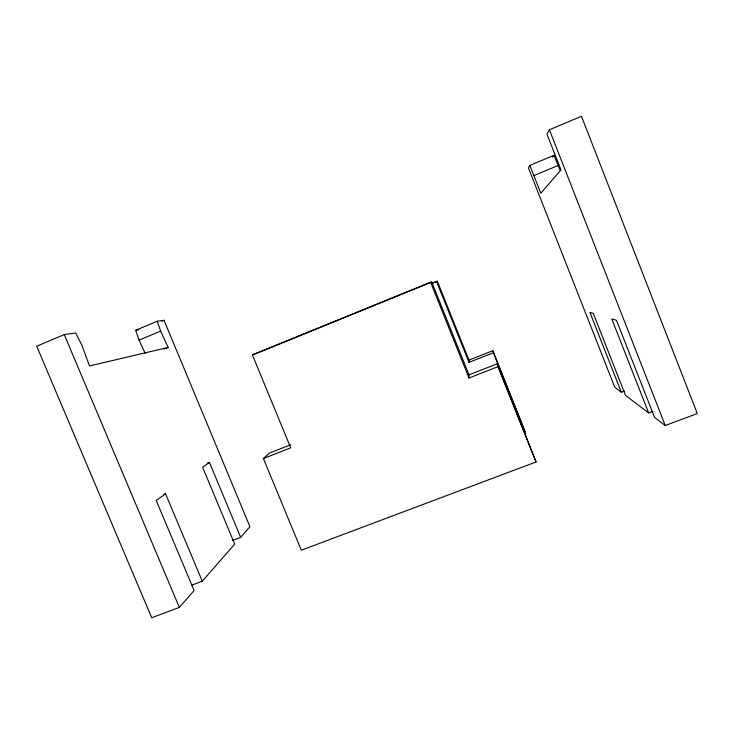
<?xml version="1.0" encoding="UTF-8"?>
<svg xmlns="http://www.w3.org/2000/svg" width="734" height="734" viewBox="0 0 734 734"><rect width="100%" height="100%" fill="white"/><g stroke="black" fill="none" stroke-linecap="round" stroke-linejoin="round"><path stroke-width="1.1" d="M560.271 170.673L554.032 155.287L529.865 165.398L528.462 167.948L614.78 387.258L621.313 392.204L624.395 391.029M652.847 411.379L648.673 412.948L611.771 318.895L616.468 320.281L654.554 417.407L665.252 425.527L697.3 413.536L581.447 116.256L549.408 129.78L546.986 134.194L560.978 169.912L540.82 193.244L529.865 165.398M552.72 157.149L554.032 155.287M145.176 353.302L139.047 340.099L135.689 330.272L157.232 321.263L160.636 331.107L168.132 347.43L89.52 365.954L81.813 345.053L75.62 332.961L64.253 334.594L36.7 346.228L151.718 617.744L179.344 607.403L194.115 590.531L156.241 500.496L165.563 493.808L202.272 581.209L191.638 585.218M202.272 581.209L234.724 544.123L202.63 467.264L209.429 462.392L240.669 537.325L232.293 540.518M240.669 537.325L249.945 526.728L164.021 320.29L157.232 321.263M497.083 363.853L498.001 366.67L468.998 378.028L468.989 374.863L497.083 363.853L536.059 461.961L301.335 550.216L263.387 458.539L269.607 453.025L290.82 444.712M161.911 321.171L164.021 320.29M139.047 340.099L160.636 331.107M534.086 175.527L558.308 165.434M164.031 349.127L168.132 347.43M263.387 458.539L290.71 447.841L252.358 354.825L430.555 282.214L431.757 282.039L468.989 374.863M260.038 351.999L431.757 282.039M432.253 283.067L437.345 281.214L468.971 360.1L468.971 362.376L493.487 352.724L492.826 350.696L468.971 360.1M433.106 282.939L437.345 281.214M207.337 463.218L209.429 462.392M163.443 494.643L165.563 493.808M252.358 354.825L258.974 352.43M135.689 330.272L138.79 329.777M648.673 412.948L625.515 395.397L593.283 313.418L589.934 312.427L621.313 392.204M64.253 334.594L179.344 607.403M436.482 281.342L468.971 362.376M430.555 282.214L468.998 378.028M492.826 350.696L525.7 433.381L493.487 352.724M498.001 366.67L536.059 461.961M549.408 129.78L665.252 425.527"/></g></svg>
